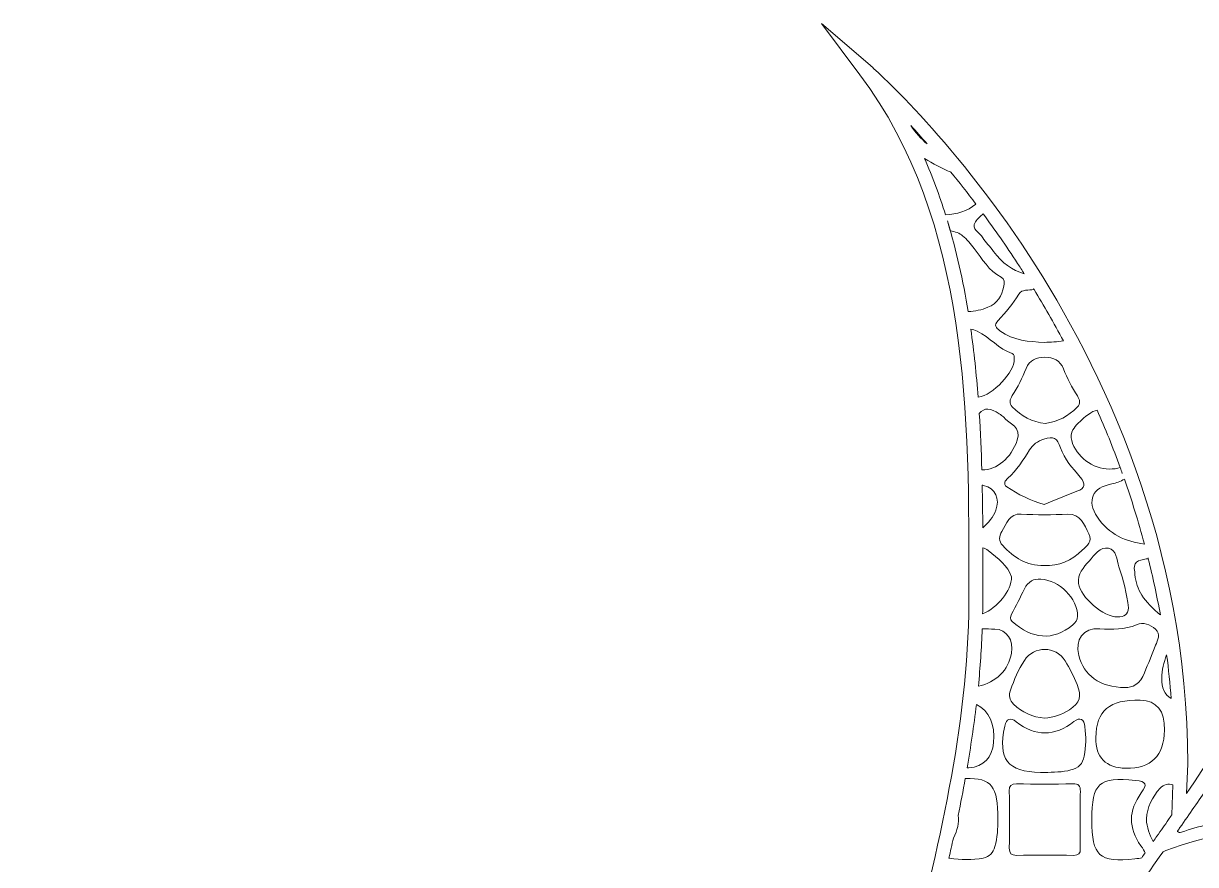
# Model space of a CAD drawing. Extents: x 467 to 2534, y -2987 to -13.
# Drawn here: x 467 to 1406, y -686 to -13 of the extents above; entities that cross this region are included whole.
import ezdxf

# ---------------------------------------------------------------- set-up
doc = ezdxf.new("R2010")
doc.units = 0
doc.header["$MEASUREMENT"] = 0
doc.layers.add('Layer 1', color=7, linetype='Continuous')

msp = doc.modelspace()

# ---------------------------------------------------------------- linework, layer by layer
at = {"layer": 'Layer 1', "lineweight": 0}
for points, knots in [([(2529.46, -1453.5), (2526.67, -1452.39), (2523.54, -1453.69), (2522.31, -1456.42), (2522.01, -1457.14), (2505.06, -1493.98), (2462.33, -1535.12), (2461.96, -1524.73), (2462.23, -1514.3), (2463.46, -1503.86), (2465.51, -1486.57), (2472.78, -1450.82), (2489.36, -1439.9), (2448.7, -1466.59), (2405.02, -1490.26), (2349.29, -1559.43), (2349.19, -1550.68), (2349.51, -1541.88), (2350.55, -1533.09), (2352.56, -1515.79), (2359.83, -1480.05), (2376.47, -1469.13), (2332.22, -1498.19), (2284.39, -1523.62), (2221.45, -1607.9), (2220.15, -1592.26), (2219.84, -1576.65), (2221.67, -1561), (2223.72, -1543.7), (2230.98, -1507.92), (2247.57, -1497.05), (2201.24, -1527.46), (2150.89, -1553.92), (2083.38, -1648.37), (2078.18, -1655.67), (2073.43, -1663.39), (2069.41, -1671.44), (2068.67, -1658.57), (2068.71, -1645.69), (2070.23, -1632.76), (2072.24, -1615.45), (2079.51, -1579.67), (2096.13, -1568.75), (2067.51, -1587.56), (2037.38, -1604.86), (2002.64, -1637.55), (2001.15, -1616.39), (1985.47, -1599.69), (1974.86, -1588.37), (1960.13, -1572.71), (1944.55, -1557.52), (1928.53, -1543.21), (1922.83, -1538.12), (1916.99, -1533.17), (1911.36, -1528.38), (1909.95, -1527.18), (1908.55, -1525.99), (1907.17, -1524.79), (1924.28, -1508.4), (1986.82, -1437.6), (2002.4, -1266.13), (2020.09, -1071.6), (1834.51, -783.2), (1826.61, -771.04), (1826.61, -771.04), (1826.16, -771.31), (1826.16, -771.31), (1826.06, -770.88), (1825.96, -770.46), (1825.84, -770.01), (1801.92, -674.85), (1777.16, -576.44), (1776.9, -476.35), (1776.9, -476.35), (1776.87, -467.66), (1776.87, -467.66), (1776.47, -328.93), (1776.03, -171.69), (1864.05, -53.81), (1864.05, -53.81), (1894.69, -12.76), (1894.69, -12.76), (1894.69, -12.76), (1855.91, -46.24), (1855.91, -46.24), (1855.26, -46.8), (1791.47, -102.34), (1728.66, -198.53), (1670.68, -287.35), (1601.55, -430.1), (1601.55, -606.03), (1601.55, -606.03), (1602.51, -629.37), (1602.51, -629.37), (1534.49, -529.65), (1505.77, -471.11), (1505.48, -470.49), (1505.48, -470.49), (1500.45, -460.17), (1500.45, -460.17), (1500.45, -460.17), (1495.42, -470.49), (1495.42, -470.49), (1495.13, -471.11), (1466.41, -529.65), (1398.39, -629.37), (1398.39, -629.37), (1399.35, -605.79), (1399.35, -605.79), (1399.35, -430.1), (1330.22, -287.35), (1272.24, -198.53), (1209.43, -102.34), (1145.63, -46.8), (1144.99, -46.24), (1144.99, -46.24), (1106.21, -12.76), (1106.21, -12.76), (1106.21, -12.76), (1136.86, -53.81), (1136.86, -53.81), (1224.87, -171.69), (1224.43, -328.91), (1224.03, -467.63), (1224.03, -467.63), (1224, -476.35), (1224, -476.35), (1223.74, -576.44), (1199, -674.85), (1175.06, -770.01), (1174.94, -770.46), (1174.84, -770.88), (1174.74, -771.31), (1174.74, -771.31), (1174.29, -771.04), (1174.29, -771.04), (1166.39, -783.2), (980.81, -1071.6), (998.5, -1266.13), (1014.08, -1437.58), (1076.62, -1508.4), (1093.74, -1524.79), (1092.35, -1525.99), (1090.95, -1527.17), (1089.55, -1528.36), (1083.91, -1533.16), (1078.07, -1538.12), (1072.37, -1543.21), (1056.33, -1557.54), (1040.75, -1572.74), (1026.04, -1588.37), (1015.43, -1599.69), (999.73, -1616.39), (998.26, -1637.55), (963.52, -1604.86), (933.39, -1587.56), (904.77, -1568.75), (921.39, -1579.67), (928.66, -1615.45), (930.67, -1632.76), (932.19, -1645.69), (932.23, -1658.57), (931.49, -1671.44), (927.47, -1663.39), (922.72, -1655.67), (917.52, -1648.37), (850.01, -1553.92), (799.66, -1527.46), (753.33, -1497.05), (769.92, -1507.92), (777.18, -1543.7), (779.23, -1561), (781.06, -1576.65), (780.75, -1592.26), (779.45, -1607.9), (716.51, -1523.62), (668.68, -1498.19), (624.45, -1469.13), (641.07, -1480.05), (648.34, -1515.79), (650.35, -1533.09), (651.39, -1541.88), (651.72, -1550.68), (651.61, -1559.43), (595.88, -1490.26), (552.2, -1466.59), (511.54, -1439.9), (528.12, -1450.82), (535.39, -1486.57), (537.44, -1503.86), (538.67, -1514.3), (538.94, -1524.73), (538.57, -1535.14), (495.8, -1493.94), (478.89, -1457.12), (478.59, -1456.42), (477.36, -1453.69), (474.23, -1452.39), (471.44, -1453.5), (468.64, -1454.59), (467.22, -1457.68), (468.19, -1460.52), (468.54, -1461.52), (487.8, -1515.53), (535.25, -1573.56), (539.16, -1578.34), (543.26, -1583.14), (547.54, -1587.91), (572.08, -1615.39), (603.02, -1642.86), (641.36, -1665.25), (645.86, -1667.89), (650.54, -1670.47), (655.26, -1672.98), (666.75, -1679.05), (678.86, -1684.6), (691.61, -1689.6), (696, -1691.34), (700.52, -1693.03), (705.09, -1694.58), (712.22, -1697.09), (719.53, -1699.36), (727.05, -1701.44), (742.29, -1705.65), (756.83, -1709.87), (770.7, -1714.05), (775.62, -1715.53), (780.46, -1716.98), (785.24, -1718.43), (791.57, -1720.41), (797.75, -1722.36), (803.79, -1724.32), (808.38, -1725.79), (812.85, -1727.24), (817.25, -1728.72), (824.69, -1731.2), (831.91, -1733.66), (838.92, -1736.11), (824.16, -1753.71), (812.63, -1777.15), (804.59, -1805.94), (796.16, -1836.12), (793.33, -1869.47), (796.19, -1905.03), (796.86, -1913.35), (798.4, -1921.54), (799.86, -1929.46), (801.84, -1940.01), (803.68, -1949.97), (803.67, -1960.19), (803.65, -1970.62), (802.25, -1981.32), (800.89, -1991.66), (799.56, -2001.9), (798.16, -2012.48), (798.02, -2023.14), (797.7, -2049.1), (805.03, -2075.53), (818.74, -2097.59), (822.17, -2103.14), (826, -2108.43), (829.72, -2113.55), (834.25, -2119.79), (838.51, -2125.68), (842.18, -2132.04), (849.57, -2144.89), (849.31, -2156.31), (849.02, -2169.5), (848.84, -2177.91), (848.63, -2186.61), (850.46, -2196.24), (859.11, -2241.87), (894.04, -2276.66), (931.34, -2296.4), (845.27, -2282.97), (775.65, -2255.4), (753.11, -2235.67), (753.11, -2235.67), (745.04, -2243.33), (745.04, -2243.33), (746.78, -2245.53), (788.29, -2297.73), (860, -2343.72), (911.24, -2376.57), (985.76, -2410.56), (1074.79, -2410.54), (1094.47, -2410.54), (1114.88, -2408.89), (1135.88, -2405.18), (1004.05, -2511.85), (828.85, -2475.26), (821.16, -2473.59), (821.16, -2473.59), (821.14, -2473.73), (821.14, -2473.73), (821.14, -2473.73), (819.86, -2473.42), (819.86, -2473.42), (819.86, -2473.42), (819.86, -2479.29), (819.86, -2479.29), (819.86, -2479.29), (817.52, -2484.09), (817.52, -2484.09), (817.52, -2484.09), (818, -2484.26), (818, -2484.26), (818, -2484.26), (817.98, -2484.29), (817.98, -2484.29), (821.5, -2485.62), (905.39, -2516.95), (1015.16, -2522.5), (1025.87, -2523.03), (1036.45, -2523.3), (1046.89, -2523.3), (1084.88, -2523.3), (1121, -2519.7), (1155.06, -2512.67), (1161.03, -2557.9), (1165.33, -2606.48), (1168.58, -2665.01), (1169.34, -2678.85), (1169.74, -2693.3), (1170.11, -2707.26), (1171.09, -2743.03), (1172.11, -2780.02), (1179.29, -2814.76), (1183.93, -2837.2), (1194.7, -2868.69), (1219.68, -2891.31), (1248.16, -2917.1), (1284.2, -2921.36), (1326.79, -2903.99), (1329.64, -2902.83), (1332.51, -2901.6), (1335.36, -2900.39), (1341.96, -2910.42), (1386.02, -2972.09), (1470.35, -2972.09), (1479.87, -2972.09), (1489.9, -2971.31), (1500.45, -2969.58), (1604.45, -2986.68), (1658.19, -2911.55), (1665.54, -2900.39), (1668.39, -2901.6), (1671.26, -2902.83), (1674.11, -2903.99), (1691.22, -2910.97), (1707.28, -2914.45), (1722.21, -2914.45), (1744.44, -2914.45), (1764.19, -2906.74), (1781.22, -2891.31), (1806.2, -2868.69), (1816.97, -2837.2), (1821.61, -2814.76), (1828.79, -2780.02), (1829.82, -2743.03), (1830.79, -2707.26), (1831.16, -2693.3), (1831.56, -2678.85), (1832.32, -2665.01), (1835.57, -2606.48), (1839.87, -2557.9), (1845.84, -2512.67), (1879.9, -2519.71), (1916.02, -2523.3), (1954.01, -2523.3), (1964.43, -2523.3), (1975.03, -2523.03), (1985.74, -2522.5), (2095.5, -2516.95), (2179.4, -2485.62), (2182.92, -2484.29), (2182.92, -2484.29), (2182.9, -2484.24), (2182.9, -2484.24), (2182.9, -2484.24), (2183.43, -2484.05), (2183.43, -2484.05), (2183.43, -2484.05), (2181.04, -2479.02), (2181.04, -2479.02), (2181.04, -2479.02), (2181.04, -2473.42), (2181.04, -2473.42), (2181.04, -2473.42), (2179.61, -2473.47), (2179.61, -2473.47), (2179.61, -2473.47), (2179.08, -2473.75), (2179.08, -2473.75), (2164.96, -2476.7), (1994.19, -2509.66), (1865.02, -2405.18), (1886.02, -2408.89), (1906.41, -2410.54), (1926.11, -2410.54), (2015.14, -2410.54), (2089.66, -2376.57), (2140.9, -2343.72), (2212.61, -2297.73), (2254.12, -2245.53), (2255.86, -2243.33), (2255.86, -2243.33), (2247.79, -2235.67), (2247.79, -2235.67), (2225.25, -2255.4), (2155.63, -2282.97), (2069.58, -2296.4), (2106.86, -2276.66), (2141.79, -2241.87), (2150.44, -2196.24), (2152.27, -2186.61), (2152.06, -2177.91), (2151.88, -2169.5), (2151.59, -2156.31), (2151.33, -2144.89), (2158.72, -2132.04), (2162.39, -2125.68), (2166.65, -2119.79), (2171.18, -2113.55), (2174.9, -2108.43), (2178.73, -2103.14), (2182.16, -2097.59), (2195.87, -2075.53), (2203.2, -2049.1), (2202.88, -2023.14), (2202.74, -2012.48), (2201.34, -2001.9), (2200.01, -1991.66), (2198.65, -1981.32), (2197.25, -1970.62), (2197.23, -1960.19), (2197.22, -1949.97), (2199.06, -1940.01), (2201.04, -1929.46), (2202.5, -1921.54), (2204.04, -1913.35), (2204.71, -1905.03), (2207.57, -1869.47), (2204.74, -1836.12), (2196.31, -1805.94), (2188.27, -1777.13), (2176.74, -1753.69), (2161.98, -1736.1), (2194.55, -1724.71), (2231.51, -1713.21), (2273.85, -1701.44), (2465.76, -1648.15), (2532.07, -1462.41), (2532.71, -1460.52), (2533.68, -1457.68), (2532.26, -1454.59), (2529.46, -1453.5)], [0, 0, 0, 0, 1, 1, 1, 2, 2, 2, 3, 3, 3, 4, 4, 4, 5, 5, 5, 6, 6, 6, 7, 7, 7, 8, 8, 8, 9, 9, 9, 10, 10, 10, 11, 11, 11, 12, 12, 12, 13, 13, 13, 14, 14, 14, 15, 15, 15, 16, 16, 16, 17, 17, 17, 18, 18, 18, 19, 19, 19, 20, 20, 20, 21, 21, 21, 22, 22, 22, 23, 23, 23, 24, 24, 24, 25, 25, 25, 26, 26, 26, 27, 27, 27, 28, 28, 28, 29, 29, 29, 30, 30, 30, 31, 31, 31, 32, 32, 32, 33, 33, 33, 34, 34, 34, 35, 35, 35, 36, 36, 36, 37, 37, 37, 38, 38, 38, 39, 39, 39, 40, 40, 40, 41, 41, 41, 42, 42, 42, 43, 43, 43, 44, 44, 44, 45, 45, 45, 46, 46, 46, 47, 47, 47, 48, 48, 48, 49, 49, 49, 50, 50, 50, 51, 51, 51, 52, 52, 52, 53, 53, 53, 54, 54, 54, 55, 55, 55, 56, 56, 56, 57, 57, 57, 58, 58, 58, 59, 59, 59, 60, 60, 60, 61, 61, 61, 62, 62, 62, 63, 63, 63, 64, 64, 64, 65, 65, 65, 66, 66, 66, 67, 67, 67, 68, 68, 68, 69, 69, 69, 70, 70, 70, 71, 71, 71, 72, 72, 72, 73, 73, 73, 74, 74, 74, 75, 75, 75, 76, 76, 76, 77, 77, 77, 78, 78, 78, 79, 79, 79, 80, 80, 80, 81, 81, 81, 82, 82, 82, 83, 83, 83, 84, 84, 84, 85, 85, 85, 86, 86, 86, 87, 87, 87, 88, 88, 88, 89, 89, 89, 90, 90, 90, 91, 91, 91, 92, 92, 92, 93, 93, 93, 94, 94, 94, 95, 95, 95, 96, 96, 96, 97, 97, 97, 98, 98, 98, 99, 99, 99, 100, 100, 100, 101, 101, 101, 102, 102, 102, 103, 103, 103, 104, 104, 104, 105, 105, 105, 106, 106, 106, 107, 107, 107, 108, 108, 108, 109, 109, 109, 110, 110, 110, 111, 111, 111, 112, 112, 112, 113, 113, 113, 114, 114, 114, 115, 115, 115, 116, 116, 116, 117, 117, 117, 118, 118, 118, 119, 119, 119, 120, 120, 120, 121, 121, 121, 122, 122, 122, 123, 123, 123, 124, 124, 124, 125, 125, 125, 126, 126, 126, 127, 127, 127, 128, 128, 128, 129, 129, 129, 130, 130, 130, 131, 131, 131, 132, 132, 132, 133, 133, 133, 134, 134, 134, 135, 135, 135, 136, 136, 136, 137, 137, 137, 138, 138, 138, 139, 139, 139, 140, 140, 140, 141, 141, 141, 142, 142, 142, 143, 143, 143, 144, 144, 144, 145, 145, 145, 146, 146, 146, 147, 147, 147, 148, 148, 148, 149, 149, 149, 150, 150, 150, 151, 151, 151, 152, 152, 152, 152]), ([(1177.54, -94.58), (1181.7, -99.12), (1186.1, -104.03), (1190.69, -109.3), (1185.85, -105.23), (1181.43, -100.33), (1177.54, -94.58)], [0, 0, 0, 0, 1, 1, 1, 2, 2, 2, 2]), ([(1188.56, -120.98), (1195.38, -125.07), (1202.26, -128.94), (1209.68, -131.84), (1209.6, -131.73), (1209.52, -131.62), (1209.43, -131.52), (1209.52, -131.62), (1209.61, -131.73), (1209.7, -131.84), (1216.17, -139.81), (1222.87, -148.35), (1229.72, -157.44), (1222.81, -163.11), (1214.65, -165.6), (1205.4, -166.04), (1200.59, -150.72), (1195.03, -135.68), (1188.56, -120.98)], [0, 0, 0, 0, 1, 1, 1, 2, 2, 2, 3, 3, 3, 4, 4, 4, 5, 5, 5, 6, 6, 6, 6]), ([(1235.6, -165.34), (1244.65, -177.63), (1253.86, -190.83), (1263.08, -204.96), (1264.83, -207.64), (1266.59, -210.39), (1268.37, -213.19), (1258.81, -210.51), (1250.48, -204.64), (1243.74, -195.31), (1241.03, -191.55), (1237.58, -188.27), (1235.25, -184.33), (1232.89, -180.31), (1225.67, -177.51), (1229.31, -171.77), (1231.03, -169.08), (1233.2, -166.93), (1235.6, -165.34)], [0, 0, 0, 0, 1, 1, 1, 2, 2, 2, 3, 3, 3, 4, 4, 4, 5, 5, 5, 6, 6, 6, 6]), ([(1223.44, -243.46), (1219.43, -218.89), (1214.07, -194.62), (1206.9, -170.96), (1207.7, -173.57), (1208.49, -176.18), (1209.22, -178.8), (1213.08, -179.49), (1216.7, -180.82), (1219.03, -182.76), (1222.55, -185.7), (1225.52, -189.37), (1228.33, -193), (1234.78, -201.33), (1239.9, -210.82), (1249.87, -215.94), (1252.68, -217.39), (1252.6, -220.54), (1252.05, -223.26), (1250.52, -230.87), (1246.8, -236.96), (1239.34, -240.1), (1234.31, -242.21), (1229.07, -243.22), (1223.44, -243.46)], [0, 0, 0, 0, 1, 1, 1, 2, 2, 2, 3, 3, 3, 4, 4, 4, 5, 5, 5, 6, 6, 6, 7, 7, 7, 8, 8, 8, 8]), ([(1276.3, -225.95), (1276.13, -225.66), (1275.95, -225.37), (1275.78, -225.08), (1275.96, -225.37), (1276.14, -225.66), (1276.32, -225.95), (1284.12, -238.73), (1292.02, -252.45), (1299.8, -267.02), (1294.81, -267.74), (1289.66, -267.96), (1284.47, -268.15), (1272.12, -267.57), (1259.66, -266.97), (1248.96, -258.85), (1245.5, -256.22), (1244, -254.6), (1247.5, -250.71), (1253.49, -244.06), (1259.54, -237.35), (1264.03, -229.48), (1265.26, -227.32), (1267.17, -226.8), (1269.44, -226.48), (1271.74, -226.14), (1274.01, -225.99), (1276.3, -225.95)], [0, 0, 0, 0, 1, 1, 1, 2, 2, 2, 3, 3, 3, 4, 4, 4, 5, 5, 5, 6, 6, 6, 7, 7, 7, 8, 8, 8, 9, 9, 9, 9]), ([(1231.49, -312.09), (1230.09, -293.87), (1228.18, -275.69), (1225.6, -257.62), (1227.19, -257.81), (1228.93, -258.34), (1230.79, -259.26), (1240.81, -264.11), (1247.94, -273.54), (1258.81, -277.18), (1260.38, -277.69), (1260.43, -279.82), (1260.45, -281.51), (1260.58, -292.02), (1243.54, -310.37), (1231.49, -312.09)], [0, 0, 0, 0, 1, 1, 1, 2, 2, 2, 3, 3, 3, 4, 4, 4, 5, 5, 5, 5]), ([(1310.82, -320.01), (1303.81, -327.33), (1295.29, -331.71), (1285.34, -333.04), (1274.63, -332.04), (1265.98, -327.31), (1258.79, -319.79), (1256.06, -316.92), (1256.8, -313.78), (1258.74, -310.83), (1263.25, -303.97), (1266.83, -296.66), (1269.9, -289.09), (1272.63, -282.33), (1278.16, -280.16), (1284.95, -280.16), (1291.83, -280.16), (1297.05, -282.67), (1299.76, -289.41), (1302.82, -296.99), (1306.45, -304.29), (1311.01, -311.1), (1313, -314.09), (1313.58, -317.12), (1310.82, -320.01)], [0, 0, 0, 0, 1, 1, 1, 2, 2, 2, 3, 3, 3, 4, 4, 4, 5, 5, 5, 6, 6, 6, 7, 7, 7, 8, 8, 8, 8]), ([(1262.85, -346.52), (1257.79, -360.79), (1246.56, -370.4), (1234.48, -370.36), (1234.46, -370.36), (1234.44, -370.36), (1234.44, -370.36), (1234.02, -355.29), (1233.35, -340.16), (1232.4, -325.04), (1236.66, -320.25), (1241.37, -320.66), (1248.4, -325.48), (1249.53, -326.25), (1250.79, -326.93), (1251.66, -327.92), (1256.49, -333.47), (1266.59, -336.01), (1262.85, -346.52)], [0, 0, 0, 0, 1, 1, 1, 2, 2, 2, 3, 3, 3, 4, 4, 4, 5, 5, 5, 6, 6, 6, 6]), ([(1345.24, -368.47), (1345.24, -368.47), (1345.26, -368.47), (1345.26, -368.47), (1345.82, -369.99), (1346.36, -371.52), (1346.91, -373.08), (1346.35, -371.52), (1345.8, -369.99), (1345.24, -368.47), (1342.87, -369.24), (1339.91, -369.63), (1336.28, -369.66), (1323.41, -369.78), (1309.85, -359.44), (1306.37, -346.83), (1305.53, -343.81), (1305.63, -340.82), (1307.36, -338.16), (1308.53, -336.34), (1309.88, -334.6), (1311.42, -333.08), (1317.53, -327.02), (1322.46, -323.44), (1326.74, -322.43), (1333.23, -337.14), (1339.42, -352.51), (1345.24, -368.47)], [0, 0, 0, 0, 1, 1, 1, 2, 2, 2, 3, 3, 3, 4, 4, 4, 5, 5, 5, 6, 6, 6, 7, 7, 7, 8, 8, 8, 9, 9, 9, 9]), ([(1310.53, -387.44), (1301.66, -390.86), (1292.9, -394.59), (1284.25, -398.13), (1273.31, -394.64), (1263.47, -390.05), (1254.46, -383.86), (1251.2, -381.62), (1253.23, -378.76), (1255.23, -376.97), (1262.43, -370.48), (1267.58, -362.55), (1272.56, -354.37), (1275.17, -350.09), (1279.32, -347.31), (1284.12, -345.69), (1291.64, -343.15), (1295.02, -344.85), (1297.37, -352.53), (1300.27, -362), (1307.27, -368.74), (1313.21, -376.11), (1317.66, -381.66), (1317.27, -384.87), (1310.53, -387.44)], [0, 0, 0, 0, 1, 1, 1, 2, 2, 2, 3, 3, 3, 4, 4, 4, 5, 5, 5, 6, 6, 6, 7, 7, 7, 8, 8, 8, 8]), ([(1234.75, -382.51), (1235.11, -382.6), (1235.47, -382.72), (1235.84, -382.8), (1245.47, -385.05), (1249.08, -393.71), (1245.59, -402.6), (1243.5, -407.89), (1239.82, -412.7), (1235.19, -416.79), (1235.13, -405.43), (1234.99, -394), (1234.75, -382.51)], [0, 0, 0, 0, 1, 1, 1, 2, 2, 2, 3, 3, 3, 4, 4, 4, 4]), ([(1364.62, -429.73), (1349.76, -427.83), (1336.09, -422.03), (1326.93, -408.11), (1318.21, -394.87), (1322.9, -384.46), (1338.45, -381.52), (1342.12, -380.84), (1345.41, -379.44), (1348.55, -377.72), (1354.4, -394.44), (1359.81, -411.78), (1364.62, -429.73)], [0, 0, 0, 0, 1, 1, 1, 2, 2, 2, 3, 3, 3, 4, 4, 4, 4]), ([(1314.83, -434.62), (1306.23, -443.05), (1296.08, -447.59), (1284.15, -446.89), (1270.12, -447.34), (1260.04, -440.36), (1251.15, -430.89), (1247.74, -427.25), (1248.18, -423.45), (1250.45, -419.63), (1254.15, -413.41), (1256.78, -405.17), (1265.82, -405.7), (1278.38, -406.45), (1290.84, -406.42), (1303.41, -405.74), (1313.55, -405.19), (1316.35, -414.35), (1320.07, -421.5), (1323.26, -427.66), (1318.53, -430.99), (1314.83, -434.62)], [0, 0, 0, 0, 1, 1, 1, 2, 2, 2, 3, 3, 3, 4, 4, 4, 5, 5, 5, 6, 6, 6, 7, 7, 7, 7]), ([(1235.19, -476.36), (1235.19, -476.36), (1235.21, -467.66), (1235.21, -467.66), (1235.25, -456.18), (1235.28, -444.54), (1235.26, -432.83), (1236.54, -433.04), (1237.96, -433.72), (1239.54, -434.9), (1247.6, -440.97), (1255.26, -447.41), (1258.14, -455.89), (1258.45, -467.46), (1246.69, -480.68), (1235.09, -485.63), (1235.16, -482.54), (1235.19, -479.45), (1235.19, -476.36)], [0, 0, 0, 0, 1, 1, 1, 2, 2, 2, 3, 3, 3, 4, 4, 4, 5, 5, 5, 6, 6, 6, 6]), ([(1343.21, -488.09), (1332, -488.1), (1313.35, -472.44), (1311.9, -461.3), (1310.91, -453.79), (1315.89, -448.45), (1320.29, -443.33), (1324.51, -438.41), (1329.15, -431.67), (1335.96, -433), (1342.3, -434.25), (1342.35, -442.39), (1344.23, -447.9), (1347.83, -458.51), (1350.46, -469.38), (1351.76, -480.65), (1351.69, -486.23), (1348.29, -488.09), (1343.21, -488.09)], [0, 0, 0, 0, 1, 1, 1, 2, 2, 2, 3, 3, 3, 4, 4, 4, 5, 5, 5, 6, 6, 6, 6]), ([(1367.51, -440.85), (1367.57, -441.04), (1367.61, -441.23), (1367.66, -441.42), (1367.66, -441.42), (1367.64, -441.42), (1367.64, -441.42), (1371.31, -456.02), (1374.59, -471.04), (1377.35, -486.4), (1376.69, -485.88), (1376.02, -485.34), (1375.34, -484.74), (1362.4, -473.36), (1357.34, -464.52), (1356.88, -451.86), (1354.81, -444.61), (1359.69, -442.29), (1366.11, -441.59), (1366.62, -441.54), (1367.13, -441.48), (1367.64, -441.42), (1367.59, -441.23), (1367.55, -441.04), (1367.51, -440.85)], [0, 0, 0, 0, 1, 1, 1, 2, 2, 2, 3, 3, 3, 4, 4, 4, 5, 5, 5, 6, 6, 6, 7, 7, 7, 8, 8, 8, 8]), ([(1258.26, -485.94), (1261.78, -479.18), (1265.16, -472.35), (1268.59, -465.56), (1271.51, -459.83), (1276.04, -457.06), (1281.73, -457.93), (1296.54, -458.38), (1310.97, -473.36), (1311.09, -487.52), (1311.11, -490.56), (1309.39, -492.56), (1307.25, -494.36), (1291.42, -507.71), (1274.27, -505.75), (1258.84, -491.67), (1256.76, -489.76), (1257.14, -488.09), (1258.26, -485.94)], [0, 0, 0, 0, 1, 1, 1, 2, 2, 2, 3, 3, 3, 4, 4, 4, 5, 5, 5, 6, 6, 6, 6]), ([(1373.58, -510.8), (1370.85, -518.19), (1367.44, -525.34), (1364.72, -532.72), (1361.38, -541.87), (1354.5, -544.84), (1349.23, -544.67), (1328.79, -544.48), (1315.97, -534.62), (1312.01, -518.89), (1308.79, -506.09), (1315.68, -496.79), (1328.81, -497.54), (1338.94, -498.12), (1348.65, -498.51), (1358.34, -494.26), (1363.55, -491.98), (1369.23, -494.02), (1373.5, -497.93), (1377.88, -501.96), (1375.12, -506.63), (1373.58, -510.8)], [0, 0, 0, 0, 1, 1, 1, 2, 2, 2, 3, 3, 3, 4, 4, 4, 5, 5, 5, 6, 6, 6, 7, 7, 7, 7]), ([(1234.77, -497.59), (1238.08, -497.69), (1241.39, -497.73), (1244.75, -497.76), (1254.51, -497.83), (1260.06, -506.91), (1258.2, -517.11), (1255.72, -530.61), (1245.86, -540.52), (1231.64, -543.61), (1233.16, -528.32), (1234.22, -512.98), (1234.77, -497.59)], [0, 0, 0, 0, 1, 1, 1, 2, 2, 2, 3, 3, 3, 4, 4, 4, 4]), ([(1268.47, -522.98), (1276.4, -511.02), (1293.45, -511.04), (1301.13, -523.25), (1304.88, -529.21), (1307.97, -535.68), (1310.7, -542.18), (1314.64, -551.6), (1312.92, -556.78), (1304.54, -562.43), (1298.55, -566.46), (1291.85, -568.63), (1284.52, -569.12), (1274.99, -568.37), (1266.76, -564.57), (1259.82, -557.91), (1256.47, -554.7), (1255.96, -550.81), (1257.44, -546.63), (1260.35, -538.41), (1263.6, -530.3), (1268.47, -522.98)], [0, 0, 0, 0, 1, 1, 1, 2, 2, 2, 3, 3, 3, 4, 4, 4, 5, 5, 5, 6, 6, 6, 7, 7, 7, 7]), ([(1378.43, -537.25), (1378.7, -530.66), (1380.1, -524.4), (1382.4, -518.46), (1383.92, -529.93), (1385.15, -541.58), (1386.09, -553.41), (1380.73, -550.23), (1378.12, -544.75), (1378.43, -537.25)], [0, 0, 0, 0, 1, 1, 1, 2, 2, 2, 3, 3, 3, 3]), ([(1230.06, -558.15), (1240.28, -563.37), (1245.24, -573.92), (1243.91, -588.78), (1242.87, -600.55), (1235.94, -607.87), (1224.15, -608.93), (1223.64, -608.98), (1223.15, -609), (1222.65, -609.03), (1225.55, -592.16), (1228.06, -575.18), (1230.06, -558.15)], [0, 0, 0, 0, 1, 1, 1, 2, 2, 2, 3, 3, 3, 4, 4, 4, 4]), ([(1349.73, -609.22), (1333.87, -609.05), (1325.44, -600.47), (1325.7, -584.75), (1326.06, -562.93), (1336.42, -554.21), (1361.31, -554.75), (1374.47, -555.04), (1381.04, -563.15), (1380.71, -578.66), (1380.27, -599.36), (1370.07, -609.43), (1349.73, -609.22)], [0, 0, 0, 0, 1, 1, 1, 2, 2, 2, 3, 3, 3, 4, 4, 4, 4]), ([(1261.86, -571.97), (1277.41, -584.17), (1292.7, -583.86), (1308.19, -571.82), (1313.23, -567.91), (1316.21, -570.01), (1316.96, -575.91), (1317.95, -583.81), (1317.82, -591.68), (1316.38, -599.55), (1315.27, -605.6), (1311.72, -609.14), (1305.82, -610.62), (1298.86, -612.34), (1291.78, -612.58), (1284.68, -612.51), (1283.59, -612.53), (1282.49, -612.55), (1281.4, -612.53), (1254.9, -612.24), (1247.09, -602.02), (1252.82, -575.61), (1254.19, -569.36), (1257.21, -568.32), (1261.86, -571.97)], [0, 0, 0, 0, 1, 1, 1, 2, 2, 2, 3, 3, 3, 4, 4, 4, 5, 5, 5, 6, 6, 6, 7, 7, 7, 8, 8, 8, 8]), ([(1211.7, -665.1), (1215.01, -658.88), (1216.25, -653.01), (1215.49, -647.03), (1217.5, -637.22), (1219.39, -627.39), (1221.17, -617.53), (1242.7, -616.9), (1247.26, -623.57), (1247.26, -650.09), (1247.39, -657.46), (1246.83, -664.76), (1244.92, -671.95), (1243.61, -676.93), (1240.5, -680.12), (1235.59, -681.14), (1226.68, -683), (1217.7, -682.61), (1208.74, -681.32), (1208.52, -681.28), (1208.35, -681.23), (1208.13, -681.2), (1209.34, -675.84), (1210.54, -670.48), (1211.7, -665.1)], [0, 0, 0, 0, 1, 1, 1, 2, 2, 2, 3, 3, 3, 4, 4, 4, 5, 5, 5, 6, 6, 6, 7, 7, 7, 8, 8, 8, 8]), ([(1362.47, -680.94), (1361.11, -681.26), (1359.3, -681.52), (1356.98, -681.78), (1328.38, -684.86), (1322.53, -679.56), (1322.53, -650.57), (1322.51, -621.08), (1328.05, -616.06), (1357.44, -618.95), (1365.92, -619.78), (1367.18, -622.02), (1362.08, -629.01), (1351.74, -643.14), (1351.62, -656.93), (1361.72, -671.26), (1363.5, -673.77), (1364.67, -675.62), (1365.2, -677.02), (1364.3, -678.31), (1363.39, -679.61), (1362.47, -680.94)], [0, 0, 0, 0, 1, 1, 1, 2, 2, 2, 3, 3, 3, 4, 4, 4, 5, 5, 5, 6, 6, 6, 7, 7, 7, 7]), ([(1313.23, -650.69), (1313.23, -658.33), (1313.09, -665.98), (1313.28, -673.62), (1313.36, -677.46), (1311.91, -679.01), (1308.06, -678.99), (1292.77, -678.88), (1277.48, -678.84), (1262.19, -678.98), (1258.01, -679.01), (1256.4, -677.54), (1256.44, -673.26), (1256.63, -657.96), (1256.64, -642.67), (1256.44, -627.38), (1256.39, -623.08), (1257.89, -621.69), (1262.12, -621.75), (1277.15, -621.93), (1292.17, -621.95), (1307.19, -621.73), (1311.74, -621.66), (1313.5, -623.04), (1313.31, -627.75), (1313, -635.38), (1313.23, -643.04), (1313.23, -650.69)], [0, 0, 0, 0, 1, 1, 1, 2, 2, 2, 3, 3, 3, 4, 4, 4, 5, 5, 5, 6, 6, 6, 7, 7, 7, 8, 8, 8, 9, 9, 9, 9]), ([(1386.48, -646.64), (1385.61, -647.9), (1384.76, -649.15), (1383.87, -650.41), (1380.92, -654.64), (1377.81, -659.06), (1374.55, -663.69), (1373.6, -665.05), (1372.63, -666.42), (1371.65, -667.82), (1368.48, -662.48), (1366.52, -656.57), (1366.19, -649.85), (1366.84, -640.43), (1370.61, -632.19), (1377.27, -625.28), (1380.15, -622.27), (1383.56, -621.4), (1387.47, -622.51), (1387.47, -622.51), (1386.48, -646.64), (1386.48, -646.64)], [0, 0, 0, 0, 1, 1, 1, 2, 2, 2, 3, 3, 3, 4, 4, 4, 5, 5, 5, 6, 6, 6, 7, 7, 7, 7]), ([(1393.03, -656.81), (1400.75, -645.75), (1408.03, -635.12), (1414.89, -624.95), (1422.49, -632.75), (1429.7, -641.03), (1436.36, -649.63), (1423.42, -652.24), (1408.6, -655.57), (1394.3, -660.38), (1392.79, -660.89), (1392.08, -660.58), (1391.21, -659.8), (1391.21, -659.8), (1391.05, -659.64), (1391.05, -659.64), (1391.7, -658.71), (1392.39, -657.73), (1393.03, -656.81)], [0, 0, 0, 0, 1, 1, 1, 2, 2, 2, 3, 3, 3, 4, 4, 4, 5, 5, 5, 6, 6, 6, 6]), ([(1471.78, -693.31), (1471.78, -693.31), (1471.03, -693.38), (1471.03, -693.38), (1422.96, -698.23), (1376.36, -714.54), (1336.02, -740.54), (1351.47, -716.24), (1366.43, -694.73), (1379.52, -676.09), (1379.52, -676.09), (1381.86, -675.22), (1381.86, -675.22), (1414.24, -663.16), (1448.22, -656.13), (1482.81, -654.29), (1479.84, -666.57), (1476.22, -679.78), (1471.78, -693.31)], [0, 0, 0, 0, 1, 1, 1, 2, 2, 2, 3, 3, 3, 4, 4, 4, 5, 5, 5, 6, 6, 6, 6])]:
    msp.add_open_spline(points, degree=3, knots=knots, dxfattribs=at)

doc.saveas('drawing.dxf')
